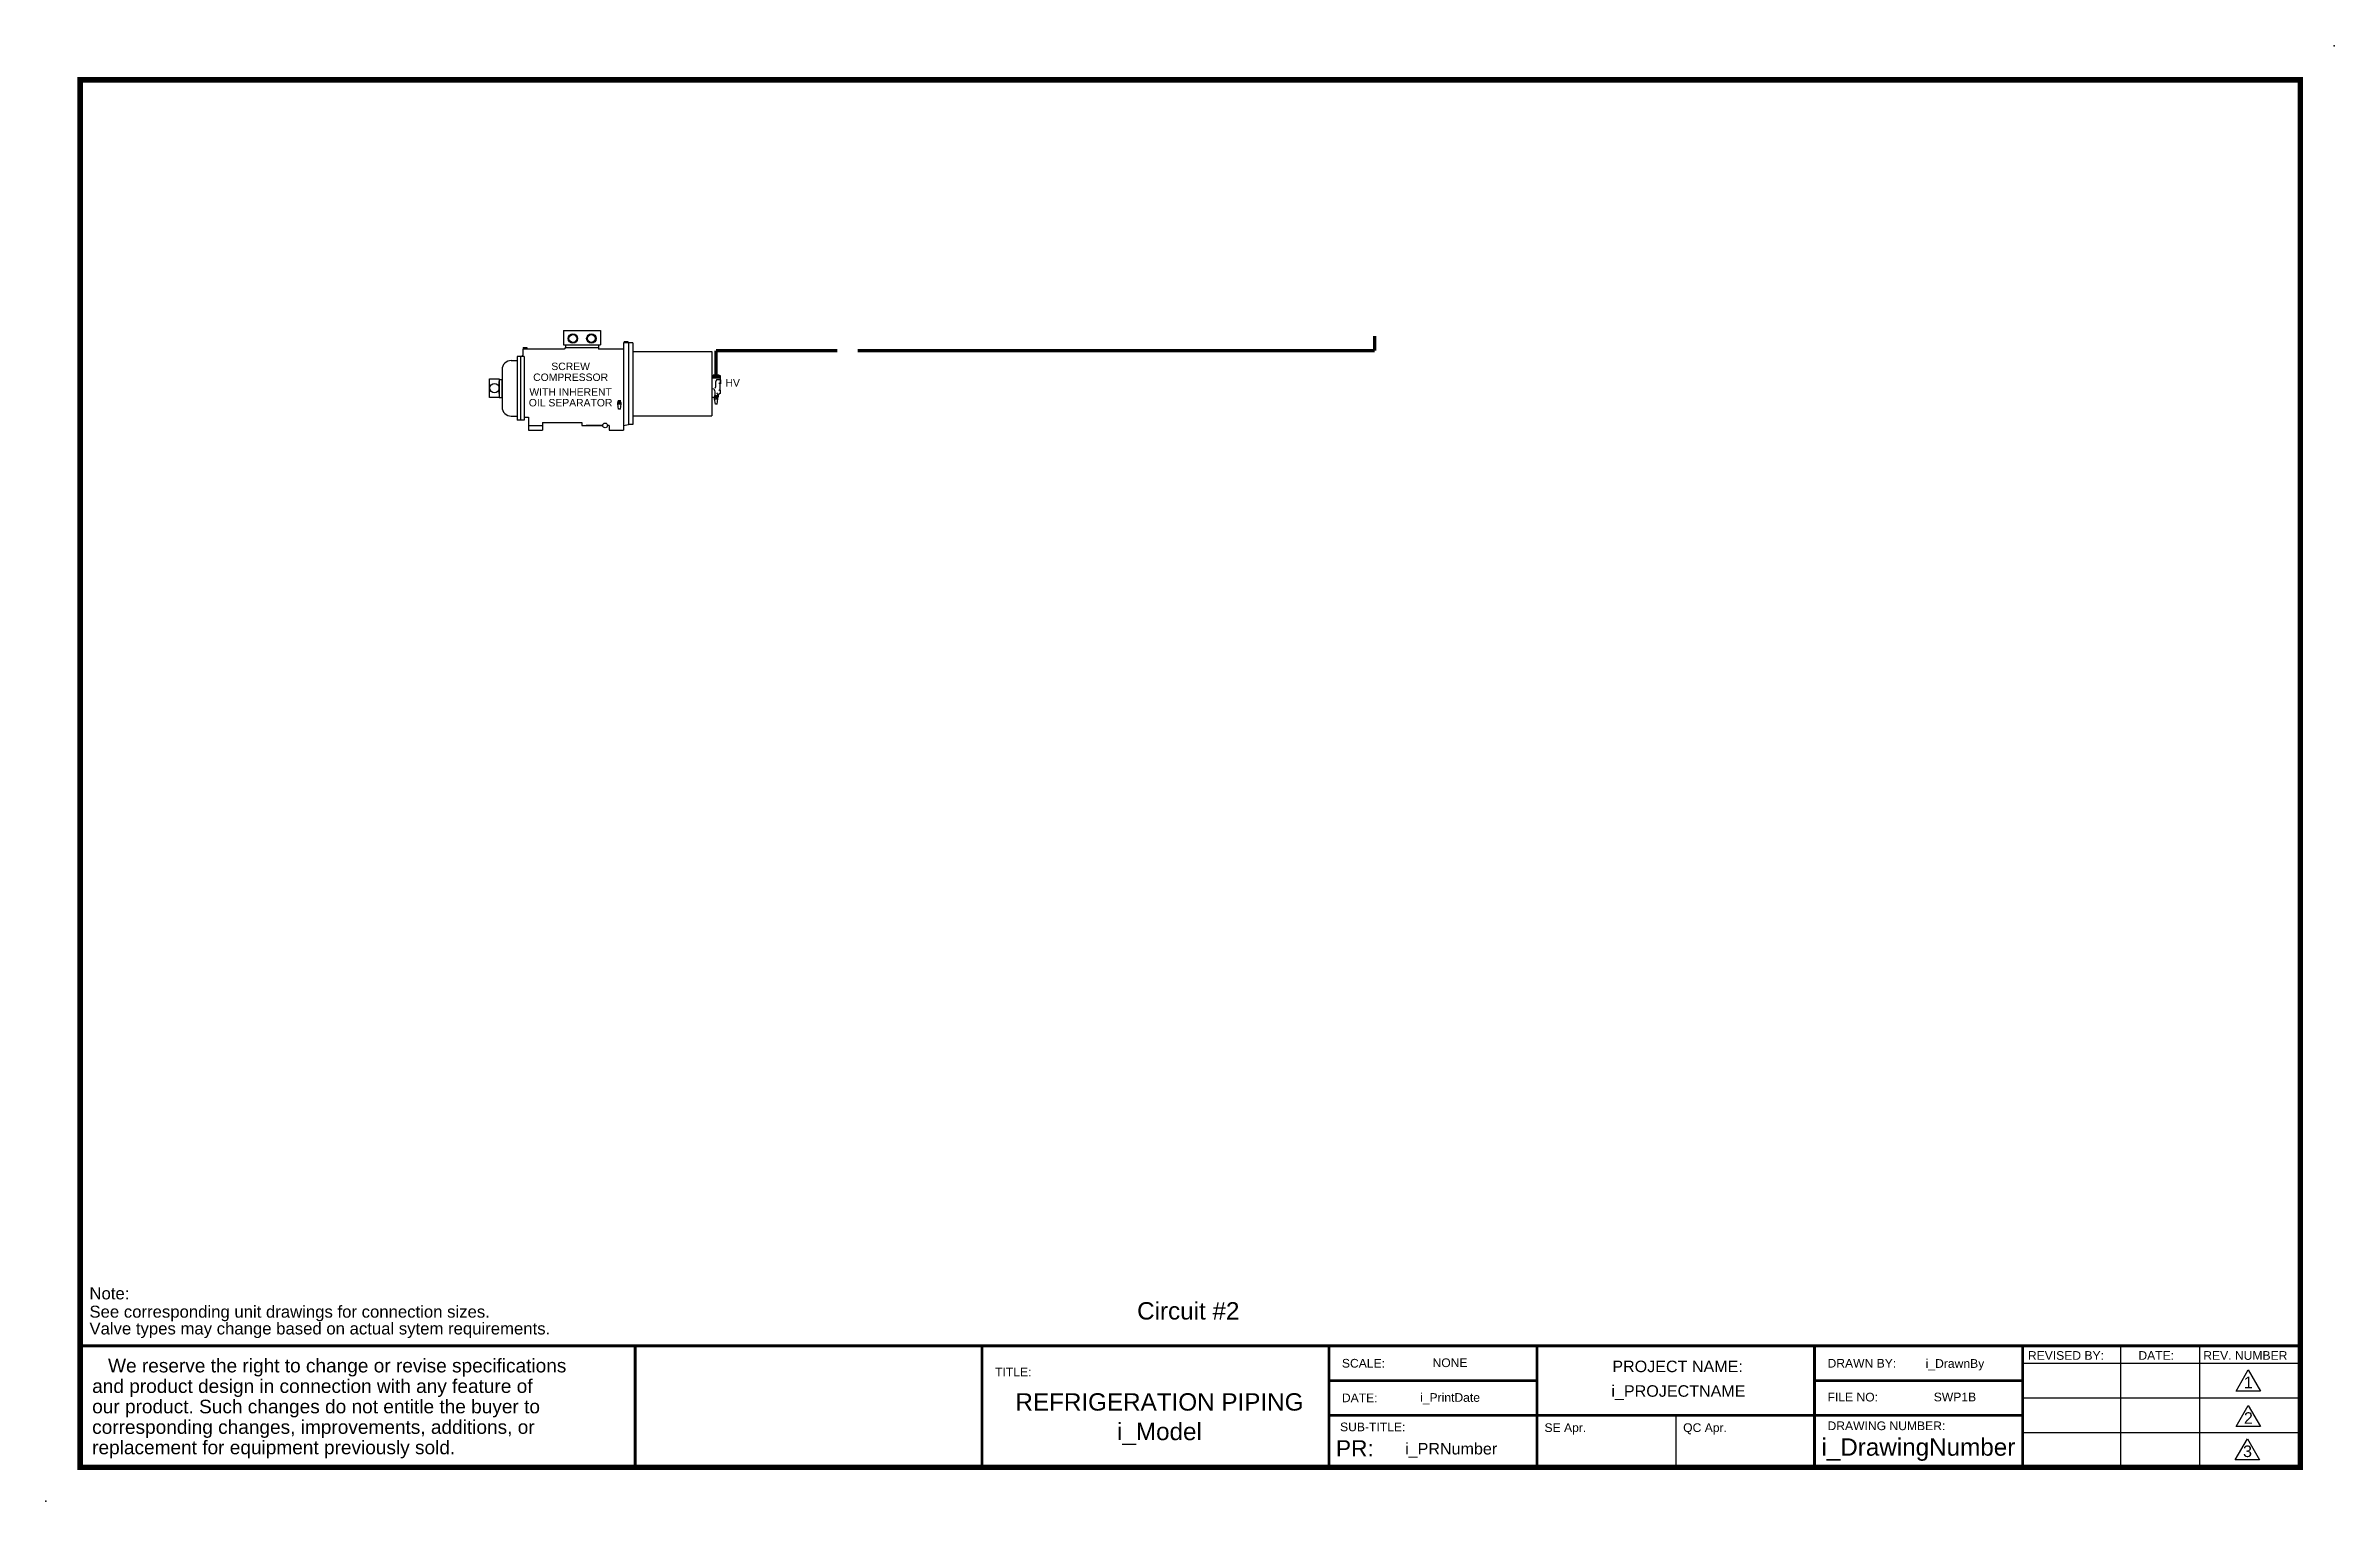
# Model space of a CAD drawing. Extents: x 2 to 20.5, y -1.3 to 10.5.
import ezdxf
from ezdxf.enums import TextEntityAlignment as Align

# ---------------------------------------------------------------- set-up
doc = ezdxf.new("R2010")
doc.units = 0
doc.header["$LTSCALE"] = 0.2
doc.header["$MEASUREMENT"] = 0
doc.layers.get('0').update_dxf_attribs({"color": 1})
doc.styles.add('SIMPLEX', font='ARIAL.TTF')
doc.styles.get("Standard").update_dxf_attribs({"font": 'ARIAL.TTF'})

msp = doc.modelspace()

# ---------------------------------------------------------------- linework, layer by layer
at = {"color": 1}
for p, q in [((6.16, 8.206), (6.46, 8.206)), ((6.16, 8.206), (6.16, 8.088)), ((6.46, 8.206), (6.46, 8.088)), ((5.738, 7.962), (5.785, 7.962)), ((5.785, 7.995), (5.785, 7.48)), ((5.841, 7.995), (5.785, 7.995)), ((5.813, 7.995), (5.813, 7.48)), ((5.83, 8.006), (5.82, 7.995)), ((5.83, 8.055), (5.83, 8.006)), ((6.166, 8.055), (5.83, 8.055)), ((5.835, 8.067), (5.864, 8.067)), ((5.835, 8.067), (5.835, 8.055)), ((5.841, 7.995), (5.841, 7.48)), ((5.864, 8.067), (5.864, 8.055)), ((6.16, 8.088), (6.46, 8.088)), ((6.176, 8.069), (6.166, 8.055)), ((6.176, 8.088), (6.176, 8.069)), ((6.176, 8.069), (6.443, 8.069)), ((6.443, 8.088), (6.443, 8.055)), ((6.647, 8.055), (6.443, 8.055)), ((6.647, 8.105), (6.647, 7.437)), ((6.722, 8.105), (6.647, 8.105)), ((6.651, 8.117), (6.68, 8.117)), ((6.651, 8.117), (6.651, 8.105)), ((6.68, 8.117), (6.68, 8.105)), ((6.685, 8.105), (6.685, 7.444)), ((6.722, 8.105), (6.722, 7.444)), ((6.722, 8.035), (7.36, 8.035)), ((7.36, 8.035), (7.36, 7.515)), ((5.64, 7.81), (5.64, 7.664)), ((5.64, 7.81), (5.64, 7.664)), ((5.64, 7.81), (5.663, 7.81)), ((5.64, 7.696), (5.64, 7.793)), ((5.663, 7.887), (5.663, 7.587)), ((5.663, 7.664), (5.663, 7.81)), ((7.43, 7.838), (7.363, 7.838)), ((7.43, 7.838), (7.363, 7.838)), ((7.43, 7.831), (7.363, 7.831)), ((7.43, 7.831), (7.363, 7.831)), ((7.43, 7.82), (7.364, 7.82)), ((7.43, 7.82), (7.364, 7.82)), ((7.421, 7.845), (7.37, 7.845)), ((7.37, 7.845), (7.37, 7.838)), ((7.421, 7.845), (7.37, 7.845)), ((7.37, 7.845), (7.37, 7.838)), ((7.373, 7.831), (7.373, 7.82)), ((7.373, 7.831), (7.373, 7.82)), ((7.38, 7.8), (7.38, 7.8)), ((7.38, 7.8), (7.38, 7.8)), ((7.397, 7.805), (7.391, 7.788)), ((7.397, 7.805), (7.391, 7.788)), ((7.391, 7.788), (7.391, 7.75)), ((7.391, 7.788), (7.391, 7.75)), ((7.43, 7.805), (7.397, 7.805)), ((7.43, 7.805), (7.397, 7.805)), ((7.424, 7.773), (7.416, 7.783)), ((7.424, 7.773), (7.416, 7.783)), ((7.418, 7.831), (7.418, 7.82)), ((7.418, 7.831), (7.418, 7.82)), ((7.421, 7.845), (7.421, 7.838)), ((7.421, 7.845), (7.421, 7.838)), ((7.427, 7.831), (7.427, 7.82)), ((7.427, 7.831), (7.427, 7.82)), ((7.43, 7.831), (7.43, 7.838)), ((7.43, 7.831), (7.43, 7.838)), ((7.43, 7.773), (7.43, 7.82)), ((7.43, 7.773), (7.43, 7.82)), ((7.43, 7.805), (7.43, 7.773)), ((7.43, 7.805), (7.43, 7.773)), ((5.64, 7.664), (5.663, 7.664)), ((6.627, 7.622), (6.599, 7.622)), ((6.599, 7.611), (6.599, 7.622)), ((6.627, 7.622), (6.599, 7.622)), ((6.599, 7.611), (6.599, 7.622)), ((6.599, 7.611), (6.627, 7.611)), ((6.605, 7.569), (6.599, 7.611)), ((6.599, 7.611), (6.627, 7.611)), ((6.605, 7.569), (6.599, 7.611)), ((6.602, 7.637), (6.624, 7.637)), ((6.602, 7.622), (6.602, 7.637)), ((6.602, 7.637), (6.624, 7.637)), ((6.602, 7.622), (6.602, 7.637)), ((6.624, 7.635), (6.602, 7.635)), ((6.624, 7.635), (6.602, 7.635)), ((6.624, 7.633), (6.602, 7.633)), ((6.624, 7.633), (6.602, 7.633)), ((6.624, 7.631), (6.602, 7.631)), ((6.624, 7.631), (6.602, 7.631)), ((6.624, 7.629), (6.602, 7.629)), ((6.624, 7.629), (6.602, 7.629)), ((6.624, 7.628), (6.602, 7.628)), ((6.624, 7.628), (6.602, 7.628)), ((6.624, 7.626), (6.602, 7.626)), ((6.624, 7.626), (6.602, 7.626)), ((6.624, 7.624), (6.602, 7.624)), ((6.624, 7.624), (6.602, 7.624)), ((6.622, 7.636), (6.603, 7.636)), ((6.622, 7.636), (6.603, 7.636)), ((6.622, 7.634), (6.603, 7.634)), ((6.622, 7.634), (6.603, 7.634)), ((6.622, 7.632), (6.603, 7.632)), ((6.622, 7.632), (6.603, 7.632)), ((6.622, 7.63), (6.603, 7.63)), ((6.622, 7.63), (6.603, 7.63)), ((6.622, 7.629), (6.603, 7.629)), ((6.622, 7.629), (6.603, 7.629)), ((6.622, 7.627), (6.603, 7.627)), ((6.622, 7.627), (6.603, 7.627)), ((6.622, 7.625), (6.603, 7.625)), ((6.622, 7.625), (6.603, 7.625)), ((6.622, 7.622), (6.603, 7.622)), ((6.622, 7.622), (6.603, 7.622)), ((6.609, 7.622), (6.609, 7.613)), ((6.609, 7.622), (6.609, 7.613)), ((6.618, 7.622), (6.618, 7.613)), ((6.618, 7.622), (6.618, 7.613)), ((6.621, 7.569), (6.627, 7.611)), ((6.621, 7.569), (6.627, 7.611)), ((6.627, 7.611), (6.627, 7.622)), ((6.627, 7.611), (6.627, 7.622)), ((7.363, 7.665), (7.38, 7.665)), ((7.367, 7.737), (7.376, 7.734)), ((7.367, 7.737), (7.376, 7.734)), ((7.376, 7.734), (7.38, 7.727)), ((7.376, 7.734), (7.38, 7.727)), ((7.38, 7.727), (7.383, 7.719)), ((7.38, 7.727), (7.383, 7.719)), ((7.38, 7.665), (7.413, 7.665)), ((7.38, 7.665), (7.413, 7.665)), ((7.383, 7.719), (7.385, 7.708)), ((7.383, 7.719), (7.385, 7.708)), ((7.41, 7.662), (7.383, 7.662)), ((7.383, 7.652), (7.383, 7.662)), ((7.41, 7.662), (7.383, 7.662)), ((7.383, 7.652), (7.383, 7.662)), ((7.383, 7.652), (7.41, 7.652)), ((7.389, 7.61), (7.383, 7.652)), ((7.383, 7.652), (7.41, 7.652)), ((7.389, 7.61), (7.383, 7.652)), ((7.391, 7.75), (7.385, 7.735)), ((7.391, 7.75), (7.385, 7.735)), ((7.385, 7.708), (7.385, 7.679)), ((7.385, 7.708), (7.385, 7.679)), ((7.385, 7.678), (7.408, 7.678)), ((7.385, 7.662), (7.385, 7.678)), ((7.385, 7.678), (7.408, 7.678)), ((7.385, 7.662), (7.385, 7.678)), ((7.408, 7.676), (7.385, 7.676)), ((7.408, 7.676), (7.385, 7.676)), ((7.408, 7.674), (7.385, 7.674)), ((7.408, 7.674), (7.385, 7.674)), ((7.408, 7.672), (7.385, 7.672)), ((7.408, 7.672), (7.385, 7.672)), ((7.408, 7.67), (7.385, 7.67)), ((7.408, 7.67), (7.385, 7.67)), ((7.408, 7.668), (7.385, 7.668)), ((7.408, 7.668), (7.385, 7.668)), ((7.408, 7.666), (7.385, 7.666)), ((7.408, 7.666), (7.385, 7.666)), ((7.408, 7.664), (7.385, 7.664)), ((7.408, 7.664), (7.385, 7.664)), ((7.406, 7.677), (7.387, 7.677)), ((7.406, 7.677), (7.387, 7.677)), ((7.406, 7.675), (7.387, 7.675)), ((7.406, 7.675), (7.387, 7.675)), ((7.406, 7.673), (7.387, 7.673)), ((7.406, 7.673), (7.387, 7.673)), ((7.406, 7.671), (7.387, 7.671)), ((7.406, 7.671), (7.387, 7.671)), ((7.406, 7.669), (7.387, 7.669)), ((7.406, 7.669), (7.387, 7.669)), ((7.406, 7.667), (7.387, 7.667)), ((7.406, 7.667), (7.387, 7.667)), ((7.406, 7.665), (7.387, 7.665)), ((7.406, 7.665), (7.387, 7.665)), ((7.406, 7.663), (7.387, 7.663)), ((7.406, 7.663), (7.387, 7.663)), ((7.404, 7.61), (7.389, 7.61)), ((7.404, 7.61), (7.389, 7.61)), ((7.393, 7.662), (7.393, 7.653)), ((7.393, 7.662), (7.393, 7.653)), ((7.408, 7.691), (7.401, 7.7)), ((7.408, 7.691), (7.401, 7.7)), ((7.402, 7.662), (7.402, 7.653)), ((7.402, 7.662), (7.402, 7.653)), ((7.404, 7.61), (7.41, 7.652)), ((7.404, 7.61), (7.41, 7.652)), ((7.428, 7.695), (7.407, 7.681)), ((7.428, 7.695), (7.407, 7.681)), ((7.408, 7.662), (7.408, 7.691)), ((7.408, 7.662), (7.408, 7.691)), ((7.41, 7.652), (7.41, 7.662)), ((7.41, 7.652), (7.41, 7.662)), ((7.413, 7.665), (7.413, 7.685)), ((7.413, 7.685), (7.413, 7.665)), ((7.413, 7.665), (7.413, 7.685)), ((7.413, 7.685), (7.413, 7.665)), ((7.425, 7.729), (7.417, 7.72)), ((7.425, 7.729), (7.417, 7.72)), ((7.43, 7.773), (7.424, 7.773)), ((7.43, 7.773), (7.424, 7.773)), ((7.425, 7.773), (7.425, 7.729)), ((7.425, 7.773), (7.425, 7.729)), ((7.425, 7.729), (7.428, 7.723)), ((7.425, 7.729), (7.428, 7.723)), ((7.428, 7.723), (7.428, 7.695)), ((7.428, 7.723), (7.428, 7.695)), ((5.738, 7.512), (5.785, 7.512)), ((5.841, 7.48), (5.785, 7.48)), ((5.841, 7.503), (5.876, 7.503)), ((5.876, 7.503), (5.876, 7.4)), ((5.876, 7.437), (5.991, 7.437)), ((5.991, 7.461), (5.991, 7.4)), ((5.991, 7.461), (6.308, 7.461)), ((6.308, 7.461), (6.308, 7.437)), ((6.308, 7.437), (6.478, 7.437)), ((6.53, 7.437), (6.53, 7.4)), ((6.621, 7.569), (6.605, 7.569)), ((6.621, 7.569), (6.605, 7.569)), ((6.647, 7.437), (6.685, 7.444)), ((6.647, 7.437), (6.647, 7.4)), ((6.722, 7.444), (6.685, 7.444)), ((6.722, 7.515), (7.36, 7.515)), ((5.876, 7.4), (5.991, 7.4)), ((6.53, 7.4), (6.647, 7.4))]:
    msp.add_line(p, q, dxfattribs=at)
for p, q in [((6.478, 7.437), (6.344, 7.437)), ((6.53, 7.437), (6.516, 7.437))]:
    msp.add_line(p, q)
at = {"lineweight": 30}
for p, q in [((6.74, -0.993), (6.74, -0.01)), ((9.546, -0.993), (9.546, -0.01)), ((12.353, -0.01), (17.966, -0.01)), ((12.353, -0.993), (12.353, -0.01)), ((14.037, -0.01), (14.037, -0.993)), ((16.282, -0.01), (16.282, -0.572)), ((17.966, -0.01), (17.966, -0.993)), ((17.966, -0.01), (20.212, -0.01)), ((17.966, -0.01), (17.966, -0.151)), ((17.966, -0.151), (20.212, -0.151)), ((18.758, -0.01), (18.758, -0.431)), ((19.397, -0.01), (19.397, -0.431)), ((14.037, -0.291), (12.353, -0.291)), ((16.282, -0.291), (17.966, -0.291)), ((16.282, -0.572), (16.282, -0.291)), ((18.758, -0.291), (18.758, -0.712)), ((19.397, -0.291), (19.397, -0.712)), ((17.966, -0.431), (20.212, -0.431)), ((17.966, -0.572), (12.353, -0.572)), ((15.16, -0.572), (15.16, -0.993)), ((16.282, -0.572), (16.282, -0.993)), ((17.966, -0.712), (20.212, -0.712)), ((18.758, -0.572), (18.758, -0.993)), ((19.397, -0.572), (19.397, -0.993)), ((17.966, -0.993), (20.212, -0.993))]:
    msp.add_line(p, q, dxfattribs=at)
at = {"const_width": 0.0449}
msp.add_lwpolyline([(2.249, -0.993), (20.212, -0.993), (20.212, 10.234), (2.249, 10.234), (2.249, -0.993)], dxfattribs=at)
at = {"linetype": 'Continuous', "const_width": 0.0267}
for points in [[(12.723, 8.042), (12.723, 8.162)], [(7.395, 8.042), (8.377, 8.042)], [(7.395, 7.845), (7.395, 8.042)], [(8.541, 8.042), (12.723, 8.042)]]:
    msp.add_lwpolyline(points, dxfattribs=at)
at = {"color": 1}
msp.add_lwpolyline([(5.64, 7.664), (5.561, 7.664), (5.561, 7.815), (5.64, 7.815)], close=True, dxfattribs=at)
at = {"lineweight": 30, "const_width": 0.0225}
for points in [[(6.766, -0.01), (2.249, -0.01)], [(20.212, -0.01), (6.74, -0.01), (6.74, -0.993)], [(9.546, -0.01), (9.546, -0.993)], [(12.353, -0.01), (12.353, -0.993)], [(14.037, -0.01), (14.037, -0.993)], [(16.282, -0.01), (16.282, -0.993)], [(17.966, -0.993), (17.966, -0.01), (20.212, -0.01)], [(14.037, -0.291), (12.353, -0.291)], [(17.966, -0.291), (16.282, -0.291), (16.282, -0.993)], [(17.966, -0.572), (12.353, -0.572)]]:
    msp.add_lwpolyline(points, dxfattribs=at)
for points in [[(19.791, -0.205), (19.89, -0.376), (19.693, -0.376)], [(19.791, -0.493), (19.89, -0.664), (19.693, -0.664)], [(19.784, -0.762), (19.883, -0.933), (19.685, -0.933)]]:
    msp.add_lwpolyline(points, close=True)
at = {"color": 1}
for centre, radius in [((6.236, 8.14), 0.0385), ((6.236, 8.14), 0.0316), ((6.386, 8.14), 0.0385), ((6.386, 8.14), 0.0316), ((5.602, 7.739), 0.0378), ((6.497, 7.437), 0.0187)]:
    msp.add_circle(centre, radius, dxfattribs=at)
for centre, start, end in [((5.738, 7.887), 90, 180), ((5.738, 7.587), 180, 270)]:
    msp.add_arc(centre, 0.075, start, end, dxfattribs=at)
for p in [(20.487, 10.509), (17.966, -0.993), (1.972, -1.267)]:
    msp.add_point(p)

# ---------------------------------------------------------------- texts
for s, height, p in [('COMPRESSOR', 0.0601, (6.218, 7.797)), ('SCREW', 0.0601, (6.218, 7.885)), ('OIL SEPARATOR', 0.06012, (6.218, 7.591)), ('WITH INHERENT', 0.06012, (6.218, 7.678))]:
    msp.add_text(s, height=height, dxfattribs=at).set_placement(p, align=Align.CENTER)
for s, height, p in [('HV', 0.06, (7.471, 7.752)), ('HV', 0.06, (7.471, 7.752)), ('Note:', 0.0968, (2.325, 0.366)), ('See corresponding unit drawings for connection sizes.', 0.0968, (2.325, 0.218)), ('Valve types may change based on actual sytem requirements. ', 0.0968, (2.325, 0.082))]:
    msp.add_text(s, height=height, dxfattribs=at).set_placement(p)
at = {"lineweight": 30}
for s, height, p in [('Circuit #2', 0.1403, (11.215, 0.203)), ('NONE', 0.0702, (13.333, -0.182)), ('i_DrawnBy', 0.0702, (17.418, -0.188)), ('REFRIGERATION PIPING', 0.14033, (10.982, -0.534)), ('i_PrintDate', 0.07017, (13.333, -0.463)), ('SWP1B', 0.0702, (17.418, -0.459)), ('i_Model', 0.1403, (10.982, -0.773)), ('i_DrawingNumber', 0.14033, (17.122, -0.899))]:
    msp.add_text(s, height=height, dxfattribs=at).set_placement(p, align=Align.CENTER)
for s, height, p in [('   We reserve the right to change or revise specifications', 0.1103, (2.347, -0.225)), ('REVISED BY:', 0.07017, (18.008, -0.123)), ('DATE:', 0.0702, (18.902, -0.123)), ('REV. NUMBER', 0.07017, (19.427, -0.123)), ('and product design in connection with any feature of', 0.1103, (2.347, -0.391)), ('our product. Such changes do not entitle the buyer to', 0.1103, (2.347, -0.556)), ('corresponding changes, improvements, additions, or ', 0.1103, (2.347, -0.722)), ('replacement for equipment previously sold.', 0.1103, (2.347, -0.887))]:
    msp.add_text(s, height=height, dxfattribs=at).set_placement(p)
at = {"lineweight": 30, "style": 'SIMPLEX'}
for s, height, p in [('SCALE:', 0.0702, (12.458, -0.186)), ('DRAWN BY:', 0.0702, (16.387, -0.186)), ('TITLE:', 0.0702, (9.652, -0.256)), ('DATE:', 0.0702, (12.458, -0.466)), ('FILE NO:', 0.0702, (16.387, -0.46)), ('SUB-TITLE:', 0.0702, (12.443, -0.701)), ('SE Apr.', 0.0702, (14.097, -0.707)), ('QC Apr.', 0.0702, (15.219, -0.707)), ('DRAWING NUMBER:', 0.07017, (16.387, -0.692))]:
    msp.add_text(s, height=height, dxfattribs=at).set_placement(p)
for s, height, p in [('PROJECT NAME:', 0.09318, (15.174, -0.223)), ('i_PROJECTNAME', 0.09318, (15.181, -0.422)), ('i_PRNumber', 0.0932, (13.342, -0.889))]:
    msp.add_text(s, height=height, dxfattribs=at).set_placement(p, align=Align.CENTER)
for s, p in [('1', (19.792, -0.353)), ('2', (19.792, -0.641)), ('3', (19.785, -0.91))]:
    msp.add_text(s, height=0.0937).set_placement(p, align=Align.CENTER)
at = {"lineweight": 30}
msp.add_text('PR:', height=0.1316, dxfattribs=at).set_placement((12.716, -0.905), align=Align.RIGHT)
at = {"char_height": 0.0938, "attachment_point": 1}
for s, insert in [('\\A1;', (9.753, 7.827)), ('\\A1;  ', (10.676, 7.843))]:
    msp.add_mtext(s, dxfattribs=dict(at, insert=insert))

doc.saveas('drawing.dxf')
